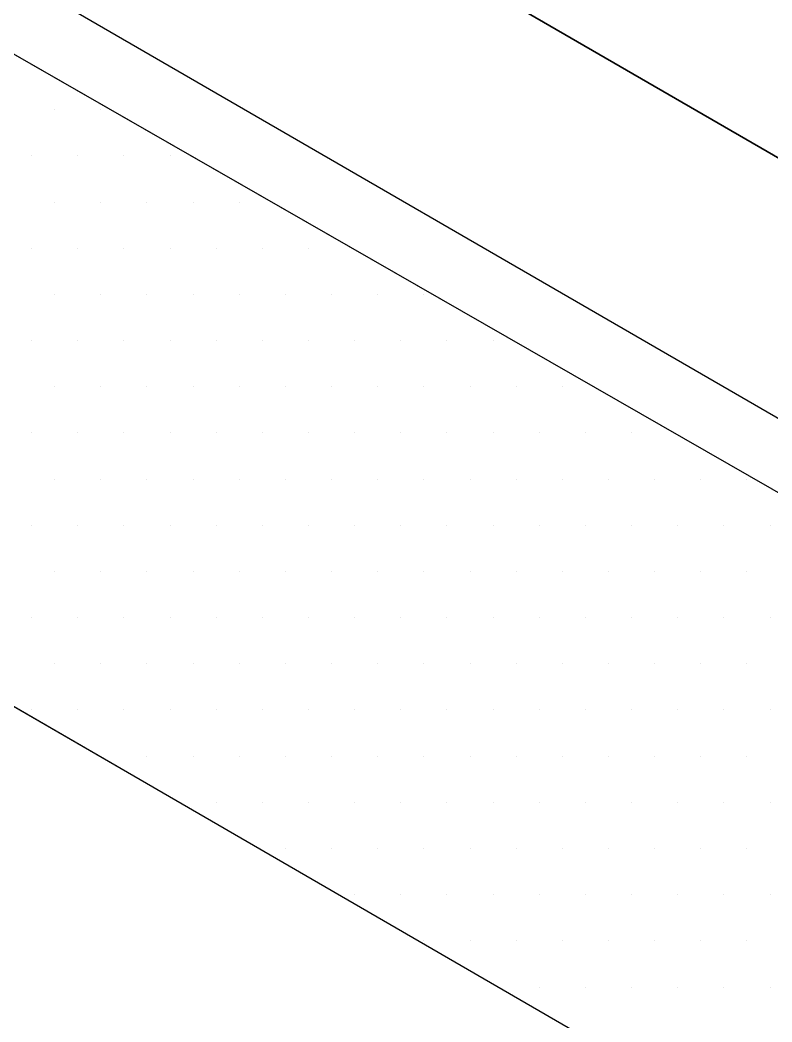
# Model space of a CAD drawing. Header units: inches. Extents: x -26 to 76, y -16 to 22.
# Drawn here: x 47.47 to 47.7756, y -4.5294 to -4.1225 of the extents above; entities that cross this region are included whole.
import ezdxf

# ---------------------------------------------------------------- set-up
doc = ezdxf.new("R2010")
doc.units = ezdxf.units.IN
doc.header["$MEASUREMENT"] = 0
for name, color, linetype, lineweight in [('.ATI-HATCH', 7, 'Continuous', 0), ('G-ANNO-TTLB', 7, 'Continuous', 0), ('T', 7, 'Continuous', 0), ('TYVEK', 7, 'Continuous', 0)]:
    doc.layers.add(name, color=color, linetype=linetype, lineweight=lineweight)

# ---------------------------------------------------------------- blocks, each defined once
blk = doc.blocks.new('Block_350')
at = {"layer": '.ATI-HATCH'}
blk.add_lwpolyline([(46.9972, -3.86684), (46.9972, -4.12939), (48.14491, -4.79332), (48.14491, -4.52485)], close=True, dxfattribs=at)
at = {"layer": '.ATI-HATCH', "color": 8, "lineweight": 0, "true_color": 0x808080}
for points in [[(47.48406, -4.15893), (47.48406, -4.15893), (47.48406, -4.15893), (47.48406, -4.15893)], [(47.50281, -4.15893), (47.50281, -4.15893), (47.50281, -4.15893), (47.50281, -4.15893)], [(47.47468, -4.17769), (47.47468, -4.17769), (47.47468, -4.17769), (47.47468, -4.17769)], [(47.49344, -4.17769), (47.49344, -4.17769), (47.49344, -4.17769), (47.49344, -4.17769)], [(47.51219, -4.17769), (47.51219, -4.17769), (47.51219, -4.17769), (47.51219, -4.17769)], [(47.53095, -4.17769), (47.53095, -4.17769), (47.53095, -4.17769), (47.53095, -4.17769)], [(47.48406, -4.19644), (47.48406, -4.19644), (47.48406, -4.19644), (47.48406, -4.19644)], [(47.50281, -4.19644), (47.50281, -4.19644), (47.50281, -4.19644), (47.50281, -4.19644)], [(47.52157, -4.19644), (47.52157, -4.19644), (47.52157, -4.19644), (47.52157, -4.19644)], [(47.54032, -4.19644), (47.54032, -4.19644), (47.54032, -4.19644), (47.54032, -4.19644)], [(47.55908, -4.19644), (47.55908, -4.19644), (47.55908, -4.19644), (47.55908, -4.19644)], [(47.47468, -4.2152), (47.47468, -4.2152), (47.47468, -4.2152), (47.47468, -4.2152)], [(47.49344, -4.2152), (47.49344, -4.2152), (47.49344, -4.2152), (47.49344, -4.2152)], [(47.51219, -4.2152), (47.51219, -4.2152), (47.51219, -4.2152), (47.51219, -4.2152)], [(47.53095, -4.2152), (47.53095, -4.2152), (47.53095, -4.2152), (47.53095, -4.2152)], [(47.5497, -4.2152), (47.5497, -4.2152), (47.5497, -4.2152), (47.5497, -4.2152)], [(47.56846, -4.2152), (47.56846, -4.2152), (47.56846, -4.2152), (47.56846, -4.2152)], [(47.58721, -4.2152), (47.58721, -4.2152), (47.58721, -4.2152), (47.58721, -4.2152)], [(47.48406, -4.23395), (47.48406, -4.23395), (47.48406, -4.23395), (47.48406, -4.23395)], [(47.50281, -4.23395), (47.50281, -4.23395), (47.50281, -4.23395), (47.50281, -4.23395)], [(47.52157, -4.23395), (47.52157, -4.23395), (47.52157, -4.23395), (47.52157, -4.23395)], [(47.54032, -4.23395), (47.54032, -4.23395), (47.54032, -4.23395), (47.54032, -4.23395)], [(47.55908, -4.23395), (47.55908, -4.23395), (47.55908, -4.23395), (47.55908, -4.23395)], [(47.57784, -4.23395), (47.57784, -4.23395), (47.57784, -4.23395), (47.57784, -4.23395)], [(47.59659, -4.23395), (47.59659, -4.23395), (47.59659, -4.23395), (47.59659, -4.23395)], [(47.61535, -4.23395), (47.61535, -4.23395), (47.61535, -4.23395), (47.61535, -4.23395)], [(47.6341, -4.23395), (47.6341, -4.23395), (47.6341, -4.23395), (47.6341, -4.23395)], [(47.47468, -4.25271), (47.47468, -4.25271), (47.47468, -4.25271), (47.47468, -4.25271)], [(47.49344, -4.25271), (47.49344, -4.25271), (47.49344, -4.25271), (47.49344, -4.25271)], [(47.51219, -4.25271), (47.51219, -4.25271), (47.51219, -4.25271), (47.51219, -4.25271)], [(47.53095, -4.25271), (47.53095, -4.25271), (47.53095, -4.25271), (47.53095, -4.25271)], [(47.5497, -4.25271), (47.5497, -4.25271), (47.5497, -4.25271), (47.5497, -4.25271)], [(47.56846, -4.25271), (47.56846, -4.25271), (47.56846, -4.25271), (47.56846, -4.25271)], [(47.58721, -4.25271), (47.58721, -4.25271), (47.58721, -4.25271), (47.58721, -4.25271)], [(47.60597, -4.25271), (47.60597, -4.25271), (47.60597, -4.25271), (47.60597, -4.25271)], [(47.62472, -4.25271), (47.62472, -4.25271), (47.62472, -4.25271), (47.62472, -4.25271)], [(47.64348, -4.25271), (47.64348, -4.25271), (47.64348, -4.25271), (47.64348, -4.25271)], [(47.66224, -4.25271), (47.66224, -4.25271), (47.66224, -4.25271), (47.66224, -4.25271)], [(47.48406, -4.27146), (47.48406, -4.27146), (47.48406, -4.27146), (47.48406, -4.27146)], [(47.50281, -4.27146), (47.50281, -4.27146), (47.50281, -4.27146), (47.50281, -4.27146)], [(47.52157, -4.27146), (47.52157, -4.27146), (47.52157, -4.27146), (47.52157, -4.27146)], [(47.54032, -4.27146), (47.54032, -4.27146), (47.54032, -4.27146), (47.54032, -4.27146)], [(47.55908, -4.27146), (47.55908, -4.27146), (47.55908, -4.27146), (47.55908, -4.27146)], [(47.57784, -4.27146), (47.57784, -4.27146), (47.57784, -4.27146), (47.57784, -4.27146)], [(47.59659, -4.27146), (47.59659, -4.27146), (47.59659, -4.27146), (47.59659, -4.27146)], [(47.61535, -4.27146), (47.61535, -4.27146), (47.61535, -4.27146), (47.61535, -4.27146)], [(47.6341, -4.27146), (47.6341, -4.27146), (47.6341, -4.27146), (47.6341, -4.27146)], [(47.65286, -4.27146), (47.65286, -4.27146), (47.65286, -4.27146), (47.65286, -4.27146)], [(47.67161, -4.27146), (47.67161, -4.27146), (47.67161, -4.27146), (47.67161, -4.27146)], [(47.69037, -4.27146), (47.69037, -4.27146), (47.69037, -4.27146), (47.69037, -4.27146)], [(47.47468, -4.29022), (47.47468, -4.29022), (47.47468, -4.29022), (47.47468, -4.29022)], [(47.49344, -4.29022), (47.49344, -4.29022), (47.49344, -4.29022), (47.49344, -4.29022)], [(47.51219, -4.29022), (47.51219, -4.29022), (47.51219, -4.29022), (47.51219, -4.29022)], [(47.53095, -4.29022), (47.53095, -4.29022), (47.53095, -4.29022), (47.53095, -4.29022)], [(47.5497, -4.29022), (47.5497, -4.29022), (47.5497, -4.29022), (47.5497, -4.29022)], [(47.56846, -4.29022), (47.56846, -4.29022), (47.56846, -4.29022), (47.56846, -4.29022)], [(47.58721, -4.29022), (47.58721, -4.29022), (47.58721, -4.29022), (47.58721, -4.29022)], [(47.60597, -4.29022), (47.60597, -4.29022), (47.60597, -4.29022), (47.60597, -4.29022)], [(47.62472, -4.29022), (47.62472, -4.29022), (47.62472, -4.29022), (47.62472, -4.29022)], [(47.64348, -4.29022), (47.64348, -4.29022), (47.64348, -4.29022), (47.64348, -4.29022)], [(47.66224, -4.29022), (47.66224, -4.29022), (47.66224, -4.29022), (47.66224, -4.29022)], [(47.68099, -4.29022), (47.68099, -4.29022), (47.68099, -4.29022), (47.68099, -4.29022)], [(47.69975, -4.29022), (47.69975, -4.29022), (47.69975, -4.29022), (47.69975, -4.29022)], [(47.7185, -4.29022), (47.7185, -4.29022), (47.7185, -4.29022), (47.7185, -4.29022)], [(47.48406, -4.30898), (47.48406, -4.30898), (47.48406, -4.30898), (47.48406, -4.30898)], [(47.50281, -4.30898), (47.50281, -4.30898), (47.50281, -4.30898), (47.50281, -4.30898)], [(47.52157, -4.30898), (47.52157, -4.30898), (47.52157, -4.30898), (47.52157, -4.30898)], [(47.54032, -4.30898), (47.54032, -4.30898), (47.54032, -4.30898), (47.54032, -4.30898)], [(47.55908, -4.30898), (47.55908, -4.30898), (47.55908, -4.30898), (47.55908, -4.30898)], [(47.57784, -4.30898), (47.57784, -4.30898), (47.57784, -4.30898), (47.57784, -4.30898)], [(47.59659, -4.30898), (47.59659, -4.30898), (47.59659, -4.30898), (47.59659, -4.30898)], [(47.61535, -4.30898), (47.61535, -4.30898), (47.61535, -4.30898), (47.61535, -4.30898)], [(47.6341, -4.30898), (47.6341, -4.30898), (47.6341, -4.30898), (47.6341, -4.30898)], [(47.65286, -4.30898), (47.65286, -4.30898), (47.65286, -4.30898), (47.65286, -4.30898)], [(47.67161, -4.30898), (47.67161, -4.30898), (47.67161, -4.30898), (47.67161, -4.30898)], [(47.69037, -4.30898), (47.69037, -4.30898), (47.69037, -4.30898), (47.69037, -4.30898)], [(47.70913, -4.30898), (47.70913, -4.30898), (47.70913, -4.30898), (47.70913, -4.30898)], [(47.72788, -4.30898), (47.72788, -4.30898), (47.72788, -4.30898), (47.72788, -4.30898)], [(47.74664, -4.30898), (47.74664, -4.30898), (47.74664, -4.30898), (47.74664, -4.30898)], [(47.76539, -4.30898), (47.76539, -4.30898), (47.76539, -4.30898), (47.76539, -4.30898)], [(47.47468, -4.32773), (47.47468, -4.32773), (47.47468, -4.32773), (47.47468, -4.32773)], [(47.49344, -4.32773), (47.49344, -4.32773), (47.49344, -4.32773), (47.49344, -4.32773)], [(47.51219, -4.32773), (47.51219, -4.32773), (47.51219, -4.32773), (47.51219, -4.32773)], [(47.53095, -4.32773), (47.53095, -4.32773), (47.53095, -4.32773), (47.53095, -4.32773)], [(47.5497, -4.32773), (47.5497, -4.32773), (47.5497, -4.32773), (47.5497, -4.32773)], [(47.56846, -4.32773), (47.56846, -4.32773), (47.56846, -4.32773), (47.56846, -4.32773)], [(47.58721, -4.32773), (47.58721, -4.32773), (47.58721, -4.32773), (47.58721, -4.32773)], [(47.60597, -4.32773), (47.60597, -4.32773), (47.60597, -4.32773), (47.60597, -4.32773)], [(47.62472, -4.32773), (47.62472, -4.32773), (47.62472, -4.32773), (47.62472, -4.32773)], [(47.64348, -4.32773), (47.64348, -4.32773), (47.64348, -4.32773), (47.64348, -4.32773)], [(47.66224, -4.32773), (47.66224, -4.32773), (47.66224, -4.32773), (47.66224, -4.32773)], [(47.68099, -4.32773), (47.68099, -4.32773), (47.68099, -4.32773), (47.68099, -4.32773)], [(47.69975, -4.32773), (47.69975, -4.32773), (47.69975, -4.32773), (47.69975, -4.32773)], [(47.7185, -4.32773), (47.7185, -4.32773), (47.7185, -4.32773), (47.7185, -4.32773)], [(47.73726, -4.32773), (47.73726, -4.32773), (47.73726, -4.32773), (47.73726, -4.32773)], [(47.75601, -4.32773), (47.75601, -4.32773), (47.75601, -4.32773), (47.75601, -4.32773)], [(47.77477, -4.32773), (47.77477, -4.32773), (47.77477, -4.32773), (47.77477, -4.32773)], [(47.48406, -4.34649), (47.48406, -4.34649), (47.48406, -4.34649), (47.48406, -4.34649)], [(47.50281, -4.34649), (47.50281, -4.34649), (47.50281, -4.34649), (47.50281, -4.34649)], [(47.52157, -4.34649), (47.52157, -4.34649), (47.52157, -4.34649), (47.52157, -4.34649)], [(47.54032, -4.34649), (47.54032, -4.34649), (47.54032, -4.34649), (47.54032, -4.34649)], [(47.55908, -4.34649), (47.55908, -4.34649), (47.55908, -4.34649), (47.55908, -4.34649)], [(47.57784, -4.34649), (47.57784, -4.34649), (47.57784, -4.34649), (47.57784, -4.34649)], [(47.59659, -4.34649), (47.59659, -4.34649), (47.59659, -4.34649), (47.59659, -4.34649)], [(47.61535, -4.34649), (47.61535, -4.34649), (47.61535, -4.34649), (47.61535, -4.34649)], [(47.6341, -4.34649), (47.6341, -4.34649), (47.6341, -4.34649), (47.6341, -4.34649)], [(47.65286, -4.34649), (47.65286, -4.34649), (47.65286, -4.34649), (47.65286, -4.34649)], [(47.67161, -4.34649), (47.67161, -4.34649), (47.67161, -4.34649), (47.67161, -4.34649)], [(47.69037, -4.34649), (47.69037, -4.34649), (47.69037, -4.34649), (47.69037, -4.34649)], [(47.70913, -4.34649), (47.70913, -4.34649), (47.70913, -4.34649), (47.70913, -4.34649)], [(47.72788, -4.34649), (47.72788, -4.34649), (47.72788, -4.34649), (47.72788, -4.34649)], [(47.74664, -4.34649), (47.74664, -4.34649), (47.74664, -4.34649), (47.74664, -4.34649)], [(47.76539, -4.34649), (47.76539, -4.34649), (47.76539, -4.34649), (47.76539, -4.34649)], [(47.47468, -4.36524), (47.47468, -4.36524), (47.47468, -4.36524), (47.47468, -4.36524)], [(47.49344, -4.36524), (47.49344, -4.36524), (47.49344, -4.36524), (47.49344, -4.36524)], [(47.51219, -4.36524), (47.51219, -4.36524), (47.51219, -4.36524), (47.51219, -4.36524)], [(47.53095, -4.36524), (47.53095, -4.36524), (47.53095, -4.36524), (47.53095, -4.36524)], [(47.5497, -4.36524), (47.5497, -4.36524), (47.5497, -4.36524), (47.5497, -4.36524)], [(47.56846, -4.36524), (47.56846, -4.36524), (47.56846, -4.36524), (47.56846, -4.36524)], [(47.58721, -4.36524), (47.58721, -4.36524), (47.58721, -4.36524), (47.58721, -4.36524)], [(47.60597, -4.36524), (47.60597, -4.36524), (47.60597, -4.36524), (47.60597, -4.36524)], [(47.62472, -4.36524), (47.62472, -4.36524), (47.62472, -4.36524), (47.62472, -4.36524)], [(47.64348, -4.36524), (47.64348, -4.36524), (47.64348, -4.36524), (47.64348, -4.36524)], [(47.66224, -4.36524), (47.66224, -4.36524), (47.66224, -4.36524), (47.66224, -4.36524)], [(47.68099, -4.36524), (47.68099, -4.36524), (47.68099, -4.36524), (47.68099, -4.36524)], [(47.69975, -4.36524), (47.69975, -4.36524), (47.69975, -4.36524), (47.69975, -4.36524)], [(47.7185, -4.36524), (47.7185, -4.36524), (47.7185, -4.36524), (47.7185, -4.36524)], [(47.73726, -4.36524), (47.73726, -4.36524), (47.73726, -4.36524), (47.73726, -4.36524)], [(47.75601, -4.36524), (47.75601, -4.36524), (47.75601, -4.36524), (47.75601, -4.36524)], [(47.77477, -4.36524), (47.77477, -4.36524), (47.77477, -4.36524), (47.77477, -4.36524)], [(47.48406, -4.384), (47.48406, -4.384), (47.48406, -4.384), (47.48406, -4.384)], [(47.50281, -4.384), (47.50281, -4.384), (47.50281, -4.384), (47.50281, -4.384)], [(47.52157, -4.384), (47.52157, -4.384), (47.52157, -4.384), (47.52157, -4.384)], [(47.54032, -4.384), (47.54032, -4.384), (47.54032, -4.384), (47.54032, -4.384)], [(47.55908, -4.384), (47.55908, -4.384), (47.55908, -4.384), (47.55908, -4.384)], [(47.57784, -4.384), (47.57784, -4.384), (47.57784, -4.384), (47.57784, -4.384)], [(47.59659, -4.384), (47.59659, -4.384), (47.59659, -4.384), (47.59659, -4.384)], [(47.61535, -4.384), (47.61535, -4.384), (47.61535, -4.384), (47.61535, -4.384)], [(47.6341, -4.384), (47.6341, -4.384), (47.6341, -4.384), (47.6341, -4.384)], [(47.65286, -4.384), (47.65286, -4.384), (47.65286, -4.384), (47.65286, -4.384)], [(47.67161, -4.384), (47.67161, -4.384), (47.67161, -4.384), (47.67161, -4.384)], [(47.69037, -4.384), (47.69037, -4.384), (47.69037, -4.384), (47.69037, -4.384)], [(47.70913, -4.384), (47.70913, -4.384), (47.70913, -4.384), (47.70913, -4.384)], [(47.72788, -4.384), (47.72788, -4.384), (47.72788, -4.384), (47.72788, -4.384)], [(47.74664, -4.384), (47.74664, -4.384), (47.74664, -4.384), (47.74664, -4.384)], [(47.76539, -4.384), (47.76539, -4.384), (47.76539, -4.384), (47.76539, -4.384)], [(47.47468, -4.40275), (47.47468, -4.40275), (47.47468, -4.40275), (47.47468, -4.40275)], [(47.49344, -4.40275), (47.49344, -4.40275), (47.49344, -4.40275), (47.49344, -4.40275)], [(47.51219, -4.40275), (47.51219, -4.40275), (47.51219, -4.40275), (47.51219, -4.40275)], [(47.53095, -4.40275), (47.53095, -4.40275), (47.53095, -4.40275), (47.53095, -4.40275)], [(47.5497, -4.40275), (47.5497, -4.40275), (47.5497, -4.40275), (47.5497, -4.40275)], [(47.56846, -4.40275), (47.56846, -4.40275), (47.56846, -4.40275), (47.56846, -4.40275)], [(47.58721, -4.40275), (47.58721, -4.40275), (47.58721, -4.40275), (47.58721, -4.40275)], [(47.60597, -4.40275), (47.60597, -4.40275), (47.60597, -4.40275), (47.60597, -4.40275)], [(47.62472, -4.40275), (47.62472, -4.40275), (47.62472, -4.40275), (47.62472, -4.40275)], [(47.64348, -4.40275), (47.64348, -4.40275), (47.64348, -4.40275), (47.64348, -4.40275)], [(47.66224, -4.40275), (47.66224, -4.40275), (47.66224, -4.40275), (47.66224, -4.40275)], [(47.68099, -4.40275), (47.68099, -4.40275), (47.68099, -4.40275), (47.68099, -4.40275)], [(47.69975, -4.40275), (47.69975, -4.40275), (47.69975, -4.40275), (47.69975, -4.40275)], [(47.7185, -4.40275), (47.7185, -4.40275), (47.7185, -4.40275), (47.7185, -4.40275)], [(47.73726, -4.40275), (47.73726, -4.40275), (47.73726, -4.40275), (47.73726, -4.40275)], [(47.75601, -4.40275), (47.75601, -4.40275), (47.75601, -4.40275), (47.75601, -4.40275)], [(47.77477, -4.40275), (47.77477, -4.40275), (47.77477, -4.40275), (47.77477, -4.40275)], [(47.50281, -4.42151), (47.50281, -4.42151), (47.50281, -4.42151), (47.50281, -4.42151)], [(47.52157, -4.42151), (47.52157, -4.42151), (47.52157, -4.42151), (47.52157, -4.42151)], [(47.54032, -4.42151), (47.54032, -4.42151), (47.54032, -4.42151), (47.54032, -4.42151)], [(47.55908, -4.42151), (47.55908, -4.42151), (47.55908, -4.42151), (47.55908, -4.42151)], [(47.57784, -4.42151), (47.57784, -4.42151), (47.57784, -4.42151), (47.57784, -4.42151)], [(47.59659, -4.42151), (47.59659, -4.42151), (47.59659, -4.42151), (47.59659, -4.42151)], [(47.61535, -4.42151), (47.61535, -4.42151), (47.61535, -4.42151), (47.61535, -4.42151)], [(47.6341, -4.42151), (47.6341, -4.42151), (47.6341, -4.42151), (47.6341, -4.42151)], [(47.65286, -4.42151), (47.65286, -4.42151), (47.65286, -4.42151), (47.65286, -4.42151)], [(47.67161, -4.42151), (47.67161, -4.42151), (47.67161, -4.42151), (47.67161, -4.42151)], [(47.69037, -4.42151), (47.69037, -4.42151), (47.69037, -4.42151), (47.69037, -4.42151)], [(47.70913, -4.42151), (47.70913, -4.42151), (47.70913, -4.42151), (47.70913, -4.42151)], [(47.72788, -4.42151), (47.72788, -4.42151), (47.72788, -4.42151), (47.72788, -4.42151)], [(47.74664, -4.42151), (47.74664, -4.42151), (47.74664, -4.42151), (47.74664, -4.42151)], [(47.76539, -4.42151), (47.76539, -4.42151), (47.76539, -4.42151), (47.76539, -4.42151)], [(47.5497, -4.44027), (47.5497, -4.44027), (47.5497, -4.44027), (47.5497, -4.44027)], [(47.56846, -4.44027), (47.56846, -4.44027), (47.56846, -4.44027), (47.56846, -4.44027)], [(47.58721, -4.44027), (47.58721, -4.44027), (47.58721, -4.44027), (47.58721, -4.44027)], [(47.60597, -4.44027), (47.60597, -4.44027), (47.60597, -4.44027), (47.60597, -4.44027)], [(47.62472, -4.44027), (47.62472, -4.44027), (47.62472, -4.44027), (47.62472, -4.44027)], [(47.64348, -4.44027), (47.64348, -4.44027), (47.64348, -4.44027), (47.64348, -4.44027)], [(47.66224, -4.44027), (47.66224, -4.44027), (47.66224, -4.44027), (47.66224, -4.44027)], [(47.68099, -4.44027), (47.68099, -4.44027), (47.68099, -4.44027), (47.68099, -4.44027)], [(47.69975, -4.44027), (47.69975, -4.44027), (47.69975, -4.44027), (47.69975, -4.44027)], [(47.7185, -4.44027), (47.7185, -4.44027), (47.7185, -4.44027), (47.7185, -4.44027)], [(47.73726, -4.44027), (47.73726, -4.44027), (47.73726, -4.44027), (47.73726, -4.44027)], [(47.75601, -4.44027), (47.75601, -4.44027), (47.75601, -4.44027), (47.75601, -4.44027)], [(47.77477, -4.44027), (47.77477, -4.44027), (47.77477, -4.44027), (47.77477, -4.44027)], [(47.57784, -4.45902), (47.57784, -4.45902), (47.57784, -4.45902), (47.57784, -4.45902)], [(47.59659, -4.45902), (47.59659, -4.45902), (47.59659, -4.45902), (47.59659, -4.45902)], [(47.61535, -4.45902), (47.61535, -4.45902), (47.61535, -4.45902), (47.61535, -4.45902)], [(47.6341, -4.45902), (47.6341, -4.45902), (47.6341, -4.45902), (47.6341, -4.45902)], [(47.65286, -4.45902), (47.65286, -4.45902), (47.65286, -4.45902), (47.65286, -4.45902)], [(47.67161, -4.45902), (47.67161, -4.45902), (47.67161, -4.45902), (47.67161, -4.45902)], [(47.69037, -4.45902), (47.69037, -4.45902), (47.69037, -4.45902), (47.69037, -4.45902)], [(47.70913, -4.45902), (47.70913, -4.45902), (47.70913, -4.45902), (47.70913, -4.45902)], [(47.72788, -4.45902), (47.72788, -4.45902), (47.72788, -4.45902), (47.72788, -4.45902)], [(47.74664, -4.45902), (47.74664, -4.45902), (47.74664, -4.45902), (47.74664, -4.45902)], [(47.76539, -4.45902), (47.76539, -4.45902), (47.76539, -4.45902), (47.76539, -4.45902)], [(47.60597, -4.47778), (47.60597, -4.47778), (47.60597, -4.47778), (47.60597, -4.47778)], [(47.62472, -4.47778), (47.62472, -4.47778), (47.62472, -4.47778), (47.62472, -4.47778)], [(47.64348, -4.47778), (47.64348, -4.47778), (47.64348, -4.47778), (47.64348, -4.47778)], [(47.66224, -4.47778), (47.66224, -4.47778), (47.66224, -4.47778), (47.66224, -4.47778)], [(47.68099, -4.47778), (47.68099, -4.47778), (47.68099, -4.47778), (47.68099, -4.47778)], [(47.69975, -4.47778), (47.69975, -4.47778), (47.69975, -4.47778), (47.69975, -4.47778)], [(47.7185, -4.47778), (47.7185, -4.47778), (47.7185, -4.47778), (47.7185, -4.47778)], [(47.73726, -4.47778), (47.73726, -4.47778), (47.73726, -4.47778), (47.73726, -4.47778)], [(47.75601, -4.47778), (47.75601, -4.47778), (47.75601, -4.47778), (47.75601, -4.47778)], [(47.77477, -4.47778), (47.77477, -4.47778), (47.77477, -4.47778), (47.77477, -4.47778)], [(47.6341, -4.49653), (47.6341, -4.49653), (47.6341, -4.49653), (47.6341, -4.49653)], [(47.65286, -4.49653), (47.65286, -4.49653), (47.65286, -4.49653), (47.65286, -4.49653)], [(47.67161, -4.49653), (47.67161, -4.49653), (47.67161, -4.49653), (47.67161, -4.49653)], [(47.69037, -4.49653), (47.69037, -4.49653), (47.69037, -4.49653), (47.69037, -4.49653)], [(47.70913, -4.49653), (47.70913, -4.49653), (47.70913, -4.49653), (47.70913, -4.49653)], [(47.72788, -4.49653), (47.72788, -4.49653), (47.72788, -4.49653), (47.72788, -4.49653)], [(47.74664, -4.49653), (47.74664, -4.49653), (47.74664, -4.49653), (47.74664, -4.49653)], [(47.76539, -4.49653), (47.76539, -4.49653), (47.76539, -4.49653), (47.76539, -4.49653)], [(47.68099, -4.51529), (47.68099, -4.51529), (47.68099, -4.51529), (47.68099, -4.51529)], [(47.69975, -4.51529), (47.69975, -4.51529), (47.69975, -4.51529), (47.69975, -4.51529)], [(47.7185, -4.51529), (47.7185, -4.51529), (47.7185, -4.51529), (47.7185, -4.51529)], [(47.73726, -4.51529), (47.73726, -4.51529), (47.73726, -4.51529), (47.73726, -4.51529)], [(47.75601, -4.51529), (47.75601, -4.51529), (47.75601, -4.51529), (47.75601, -4.51529)], [(47.77477, -4.51529), (47.77477, -4.51529), (47.77477, -4.51529), (47.77477, -4.51529)]]:
    blk.add_open_spline(points, degree=3, dxfattribs=at)

msp = doc.modelspace()

# ---------------------------------------------------------------- hatches: boundary and pattern name
at = {"layer": 'G-ANNO-TTLB', "true_color": 0xff00ff, "transparency": 33554687}
h = msp.add_hatch(color=6, dxfattribs=at)
edge = h.paths.add_edge_path()
edge.add_spline(control_points=[(71.22733, -15.13455), (71.22733, -15.13455), (30.5273, -15.13455), (30.5273, -15.13455), (30.5273, -15.13455), (30.5273, 19.00075), (30.5273, 19.00075), (30.5273, 19.00075), (71.22733, 19.00075), (71.22733, 19.00075), (71.22733, 19.00075), (71.22733, -15.13455), (71.22733, -15.13455)], knot_values=[0, 0, 0, 0, 1, 1, 1, 2, 2, 2, 3, 3, 3, 4, 4, 4, 4], degree=3, periodic=0)
edge = h.paths.add_edge_path()
edge.add_spline(control_points=[(30.65233, 18.87572), (30.65233, 18.87572), (30.65233, -15.00951), (30.65233, -15.00951), (30.65233, -15.00951), (71.10229, -15.00951), (71.10229, -15.00951), (71.10229, -15.00951), (71.10229, 18.87572), (71.10229, 18.87572), (71.10229, 18.87572), (30.65233, 18.87572), (30.65233, 18.87572)], knot_values=[0, 0, 0, 0, 1, 1, 1, 2, 2, 2, 3, 3, 3, 4, 4, 4, 4], degree=3, periodic=0)
edge.add_line((30.65233, 18.87572), (30.65233, 18.87572))

# ---------------------------------------------------------------- linework, layer by layer
at = {"layer": 'G-ANNO-TTLB'}
for points in [[(71.22733, -15.13455), (71.22733, -15.13455), (30.5273, -15.13455), (30.5273, -15.13455), (30.5273, -15.13455), (30.5273, 19.00075), (30.5273, 19.00075), (30.5273, 19.00075), (71.22733, 19.00075), (71.22733, 19.00075), (71.22733, 19.00075), (71.22733, -15.13455), (71.22733, -15.13455)], [(30.65233, 18.87572), (30.65233, 18.87572), (30.65233, -15.00951), (30.65233, -15.00951), (30.65233, -15.00951), (71.10229, -15.00951), (71.10229, -15.00951), (71.10229, -15.00951), (71.10229, 18.87572), (71.10229, 18.87572), (71.10229, 18.87572), (30.65233, 18.87572), (30.65233, 18.87572)]]:
    msp.add_open_spline(points, degree=3, knots=[0, 0, 0, 0, 1, 1, 1, 2, 2, 2, 3, 3, 3, 4, 4, 4, 4], dxfattribs=at)
at = {"layer": 'T', "color": 3, "lineweight": 25, "true_color": 0x00ff00}
for p, q in [((47.99322, -4.30298), (47.04222, -3.75284)), ((47.04222, -3.75284), (47.99322, -4.30298))]:
    msp.add_line(p, q, dxfattribs=at)
at = {"layer": 'TYVEK', "color": 3, "lineweight": 25, "true_color": 0x00ff00}
for p, q in [((48.09137, -4.46564), (46.94408, -3.80195)), ((48.14491, -4.52485), (46.9972, -3.86684))]:
    msp.add_line(p, q, dxfattribs=at)
at = {"layer": 'TYVEK', "color": 4, "lineweight": 25, "true_color": 0x00ffff}
msp.add_line((48.14491, -4.79332), (46.9972, -4.12939), dxfattribs=at)
at = {"layer": 'TYVEK', "color": 3, "lineweight": 25, "true_color": 0x00ff00}
msp.add_lwpolyline([(47.04222, -3.75284), (47.04222, -1.58351), (47.99322, -2.13365), (47.99322, -4.30298), (47.04222, -3.75284)], dxfattribs=at)

# ---------------------------------------------------------------- block references
at = {"layer": '.ATI-HATCH'}
msp.add_blockref('Block_350', (0, 0), dxfattribs=at)

doc.saveas('drawing.dxf')
